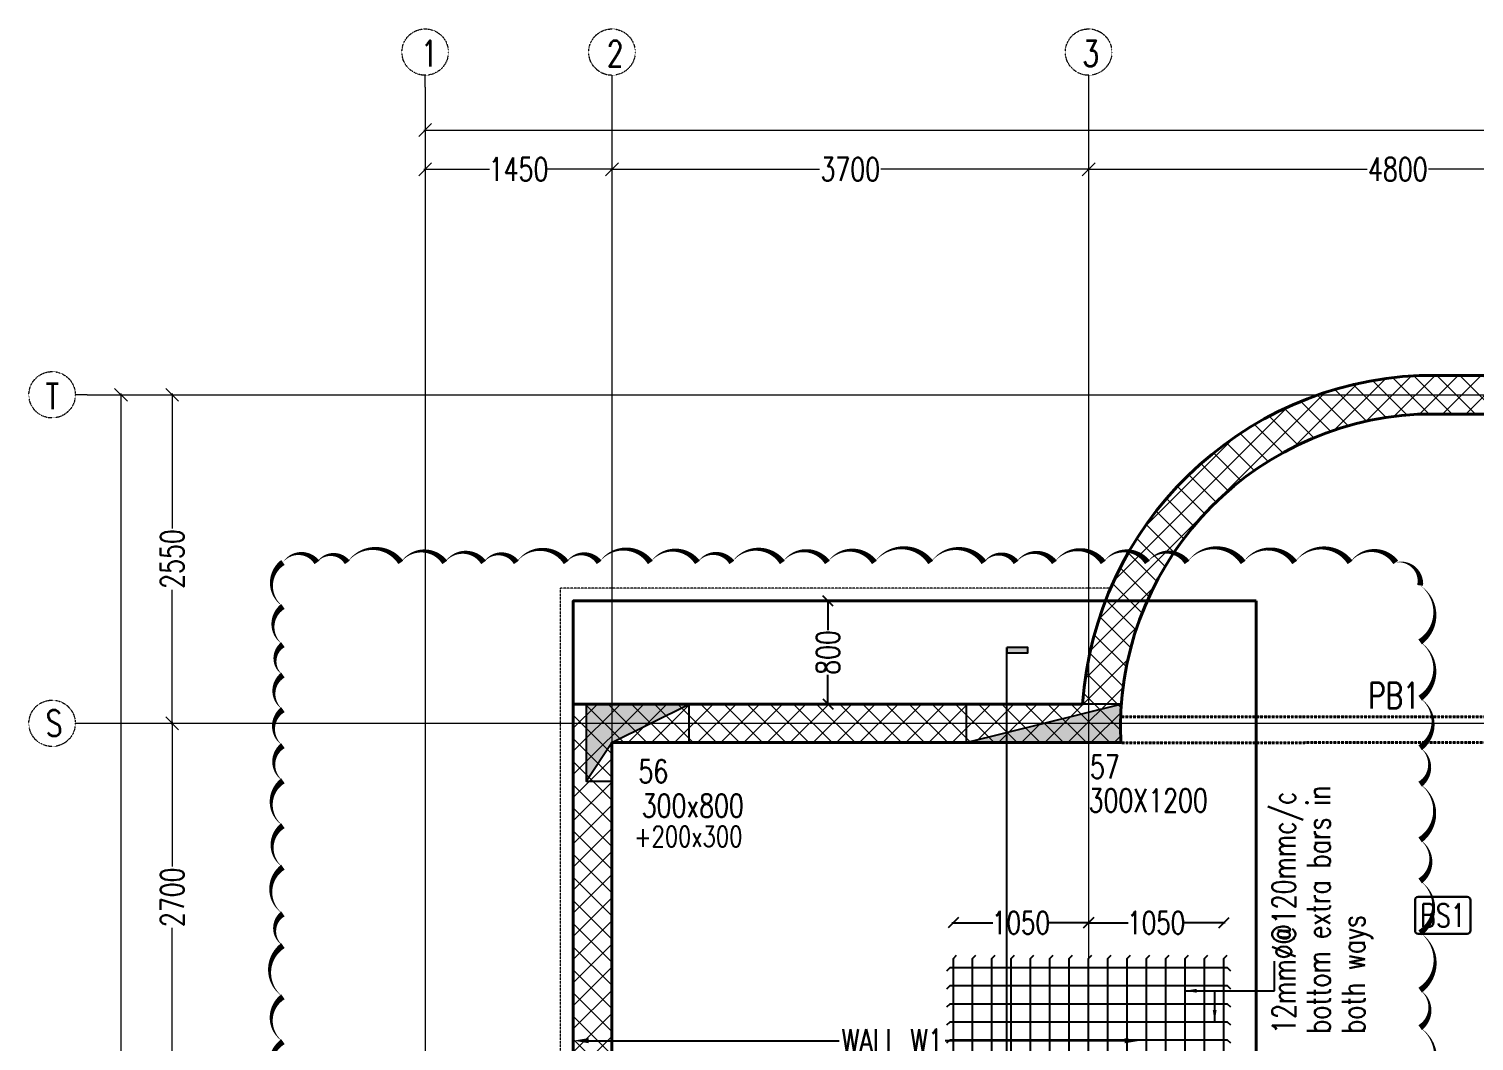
# Model space of a CAD drawing. Header units: millimetres. Extents: x -226110 to 125224, y -84 to 62581.
# Drawn here: x -54835 to -43617, y 54725 to 62581 of the extents above; entities that cross this region are included whole.
import ezdxf
from ezdxf.enums import TextEntityAlignment as Align

# ---------------------------------------------------------------- set-up
doc = ezdxf.new("R2010")
doc.units = ezdxf.units.MM
for name, pattern in [('CENTER', [2, 1.25, -0.25, 0.25, -0.25]), ('CENTER2', [28.574999999999996, 19.05, -3.174999999999999, 3.174999999999999, -3.174999999999999]), ('DASHED2', [9.524999999999999, 6.349999999999999, -3.174999999999999]), ('HIDDEN', [0.375, 0.25, -0.125]), ('HIDDEN2', [4.7624999999999975, 3.174999999999999, -1.587499999999999])]:
    doc.linetypes.add(name, pattern=pattern)
for name, color, linetype, lineweight in [('Geo Col Hatch', 66, 'Continuous', 5), ('Geo Col Size', 36, 'Continuous', 30), ('Geo Column', 10, 'Continuous', 25), ('Geo GF11.12.23$0$Geo Col Hatch', 66, 'Continuous', 5), ('Geo GF11.12.23$0$Geo Col Size', 7, 'Continuous', 13), ('Geo GF11.12.23$0$Geo Column', 10, 'Continuous', 25), ('Geo-Beam 3', 9, 'HIDDEN2', 40), ('Geo-COLUMN-NO', 3, 'Continuous', 30), ('Geo-COLUMNS', 10, 'Continuous', 30), ('Geo-Dim  Sec & Plan', 250, 'Continuous', 25), ('Geo-DIM-GRID', 144, 'CENTER2', 13), ('Geo-Footing', 22, 'Continuous', 40), ('Geo-Footing Pcc L', 251, 'HIDDEN', 13), ('Geo-GRID', 250, 'CENTER2', 13), ('Geo-Grid L', 250, 'CENTER', 13), ('Geo-RCC-PATT-RAMP', 8, 'Continuous', 13), ('Geo-Retaining-W-L', 126, 'Continuous', 40), ('Geo-Sec Sml', 7, 'Continuous', 25), ('Geo-TEXT-SLAB', 232, 'Continuous', 30)]:
    doc.layers.add(name, color=color, linetype=linetype, lineweight=lineweight)
doc.layers.add('Geo-Text 100', color=7, linetype='Continuous')
doc.styles.add('Geo GF11.12.23$0$simplex', font='simplex.shx', dxfattribs={"width": 0.75})
doc.styles.add('Geo T Arial', font='arial.ttf', dxfattribs={"width": 0.75})
doc.styles.add('Geo Txt Narr', font='simplex8.shx')
doc.styles.add('ISCOPEUR', font='isocpeur.ttf')
doc.styles.add('simplex', font='simplex.shx', dxfattribs={"width": 0.75})
doc.dimstyles.new('Geo1-50 Dim 100 GRID', dxfattribs={"dimtxt": 125, "dimasz": 50, "dimexe": 0.11, "dimexo": 0.2, "dimgap": 0.1, "dimtad": 0, "dimdec": 0, "dimdsep": 46, "dimtxsty": 'simplex', "dimblk": 'ARCHTICK', "dimcen": 5, "dimdle": 11, "dimclrd": 8, "dimclre": 251, "dimclrt": 142, "dimadec": 0, "dimazin": 0, "dimtfac": 1, "dimtdec": 0, "dimtmove": 0, "dimatfit": 3, "dimldrblk": 'ARCHTICK', "dimfxl": 1, "dimlwd": 15, "dimlwe": 9, "dimarcsym": 0})
doc.dimstyles.new('Geo1-60 Dim 100', dxfattribs={"dimtxt": 140, "dimasz": 110, "dimexe": 0.11, "dimexo": 0.2, "dimgap": 0.1, "dimtad": 0, "dimdec": 0, "dimdsep": 46, "dimtxsty": 'simplex', "dimblk": 'OBLIQUE', "dimcen": 5, "dimdle": 11, "dimclrd": 252, "dimclre": 252, "dimclrt": 34, "dimadec": 0, "dimazin": 0, "dimtfac": 1, "dimtdec": 0, "dimtmove": 0, "dimatfit": 3, "dimfxl": 1, "dimlwd": -1, "dimlwe": -1, "dimarcsym": 0})
doc.dimstyles.new('Geo1-80 Dim 100', dxfattribs={"dimtxt": 180, "dimasz": 80, "dimexe": 0.11, "dimexo": 0.2, "dimgap": 0.1, "dimtad": 0, "dimdec": 0, "dimdsep": 46, "dimtxsty": 'simplex', "dimblk": 'OBLIQUE', "dimcen": 5, "dimdle": 11, "dimse1": 1, "dimse2": 1, "dimclrd": 226, "dimclre": 252, "dimclrt": 6, "dimadec": 0, "dimazin": 0, "dimtfac": 1, "dimtdec": 0, "dimtmove": 0, "dimatfit": 3, "dimldrblk": 'OBLIQUE', "dimfxl": 1, "dimlwd": -1, "dimlwe": -1, "dimarcsym": 0})

# ---------------------------------------------------------------- blocks, each defined once
blk = doc.blocks.new('_Oblique')
at = {"color": 0, "linetype": 'ByBlock', "lineweight": -2}
blk.add_line((-0.5, -0.5), (0.5, 0.5), dxfattribs=at)
blk = doc.blocks.new('*D444')
at = {"layer": 'Geo-DIM-GRID', "color": 8, "linetype": 'Continuous', "lineweight": 15, "transparency": 16777216}
for p, q in [((-9581.000019037529, 51090.40338699415), (-9070.100009520162, 51090.40338699415)), ((-8109.000000002792, 51090.40338699415), (-8619.90000952016, 51090.40338699415))]:
    blk.add_line(p, q, dxfattribs=at)
at = {"layer": 'Geo-DIM-GRID', "color": 251, "lineweight": 9, "transparency": 16777216}
for p, q in [((-9570.000019037529, 51090.60338699415), (-9570.000019037529, 51090.51338699415)), ((-8120.000000002792, 51090.60338699415), (-8120.000000002792, 51090.51338699415))]:
    blk.add_line(p, q, dxfattribs=at)
at = {"layer": 'Geo-DIM-GRID', "color": 8, "lineweight": 15, "transparency": 16777216, "xscale": 100, "yscale": 100, "zscale": 100, "rotation": 180}
blk.add_blockref('_Oblique', (-9570.000019037529, 51090.40338699415), dxfattribs=at)
at = {"layer": 'Geo-DIM-GRID', "color": 8, "lineweight": 15, "transparency": 16777216, "xscale": 100, "yscale": 100, "zscale": 100}
blk.add_blockref('_Oblique', (-8120.000000002792, 51090.40338699415), dxfattribs=at)
at = {"layer": 'Geo-DIM-GRID', "color": 142, "transparency": 16777216, "insert": (-8845.000009520161, 51090.40338699415), "char_height": 180, "attachment_point": 5, "style": 'simplex'}
blk.add_mtext('1450', dxfattribs=at)
blk = doc.blocks.new('_ArchTick')
at = {"color": 0, "linetype": 'ByBlock', "const_width": 0.15}
blk.add_lwpolyline([(-0.5, -0.5), (0.5, 0.5)], dxfattribs=at)
blk = doc.blocks.new('*D445')
at = {"layer": 'Geo-DIM-GRID', "color": 8, "linetype": 'Continuous', "lineweight": 15, "transparency": 16777216}
for p, q in [((-8131.000000002796, 51090.40338699415), (-6507.957142859937, 51090.40338699415)), ((-4409.000000002794, 51090.40338699415), (-6032.042857145652, 51090.40338699415))]:
    blk.add_line(p, q, dxfattribs=at)
at = {"layer": 'Geo-DIM-GRID', "color": 251, "lineweight": 9, "transparency": 16777216}
for p, q in [((-8120.000000002796, 51090.60338699415), (-8120.000000002796, 51090.51338699415)), ((-4420.000000002794, 51090.60338699415), (-4420.000000002794, 51090.51338699415))]:
    blk.add_line(p, q, dxfattribs=at)
at = {"layer": 'Geo-DIM-GRID', "color": 8, "lineweight": 15, "transparency": 16777216, "xscale": 100, "yscale": 100, "zscale": 100, "rotation": 180}
blk.add_blockref('_Oblique', (-8120.000000002796, 51090.40338699415), dxfattribs=at)
at = {"layer": 'Geo-DIM-GRID', "color": 8, "lineweight": 15, "transparency": 16777216, "xscale": 100, "yscale": 100, "zscale": 100}
blk.add_blockref('_Oblique', (-4420.000000002794, 51090.40338699415), dxfattribs=at)
at = {"layer": 'Geo-DIM-GRID', "color": 142, "transparency": 16777216, "insert": (-6270.000000002795, 51090.40338699415), "char_height": 180, "attachment_point": 5, "style": 'simplex'}
blk.add_mtext('3700', dxfattribs=at)
blk = doc.blocks.new('*D446')
at = {"layer": 'Geo-DIM-GRID', "color": 8, "linetype": 'Continuous', "lineweight": 15, "transparency": 16777216}
for p, q in [((-4431.000000002794, 51090.40338699415), (-2257.957142872939, 51090.40338699415)), ((390.9999999712018, 51090.40338699415), (-1782.042857158653, 51090.40338699415))]:
    blk.add_line(p, q, dxfattribs=at)
at = {"layer": 'Geo-DIM-GRID', "color": 251, "lineweight": 9, "transparency": 16777216}
for p, q in [((-4420.000000002794, 51090.60338699415), (-4420.000000002794, 51090.51338699415)), ((379.9999999712018, 51090.60338699415), (379.9999999712018, 51090.51338699415))]:
    blk.add_line(p, q, dxfattribs=at)
at = {"layer": 'Geo-DIM-GRID', "color": 8, "lineweight": 15, "transparency": 16777216, "xscale": 100, "yscale": 100, "zscale": 100, "rotation": 180}
blk.add_blockref('_Oblique', (-4420.000000002794, 51090.40338699415), dxfattribs=at)
at = {"layer": 'Geo-DIM-GRID', "color": 8, "lineweight": 15, "transparency": 16777216, "xscale": 100, "yscale": 100, "zscale": 100}
blk.add_blockref('_Oblique', (379.9999999712018, 51090.40338699415), dxfattribs=at)
at = {"layer": 'Geo-DIM-GRID', "color": 142, "transparency": 16777216, "insert": (-2020.000000015796, 51090.40338699415), "char_height": 180, "attachment_point": 5, "style": 'simplex'}
blk.add_mtext('4800', dxfattribs=at)
blk = doc.blocks.new('*D451')
at = {"layer": 'Geo-DIM-GRID', "color": 8, "linetype": 'Continuous', "lineweight": 15, "transparency": 16777216}
for p, q in [((-9581.000019037529, 51394.80317341769), (562.7571333379857, 51394.80317341769)), ((11310.99999999921, 51394.80317341769), (1167.2428476237, 51394.80317341769))]:
    blk.add_line(p, q, dxfattribs=at)
at = {"layer": 'Geo-DIM-GRID', "color": 251, "lineweight": 9, "transparency": 16777216}
for p, q in [((-9570.000019037529, 51395.00317341769), (-9570.000019037529, 51394.91317341769)), ((11299.99999999921, 51395.00317341769), (11299.99999999921, 51394.91317341769))]:
    blk.add_line(p, q, dxfattribs=at)
at = {"layer": 'Geo-DIM-GRID', "color": 8, "lineweight": 15, "transparency": 16777216, "xscale": 100, "yscale": 100, "zscale": 100, "rotation": 180}
blk.add_blockref('_Oblique', (-9570.000019037529, 51394.80317341769), dxfattribs=at)
at = {"layer": 'Geo-DIM-GRID', "color": 8, "lineweight": 15, "transparency": 16777216, "xscale": 100, "yscale": 100, "zscale": 100}
blk.add_blockref('_Oblique', (11299.99999999921, 51394.80317341769), dxfattribs=at)
at = {"layer": 'Geo-DIM-GRID', "color": 142, "transparency": 16777216, "insert": (864.9999904808428, 51394.80317341769), "char_height": 180, "attachment_point": 5, "style": 'simplex'}
blk.add_mtext('20870', dxfattribs=at)
blk = doc.blocks.new('*D452')
at = {"layer": 'Geo-DIM-GRID', "color": 8, "linetype": 'Continuous', "lineweight": 15, "transparency": 16777216}
for p, q in [((-11533.4807186948, 49350.83150728747), (-11533.4807186948, 48302.87289650198)), ((-11533.4807186948, 46779.00000000222), (-11533.4807186948, 47826.9586107877))]:
    blk.add_line(p, q, dxfattribs=at)
at = {"layer": 'Geo-DIM-GRID', "color": 251, "lineweight": 9, "transparency": 16777216}
for p, q in [((-11533.28071869481, 49339.83150728747), (-11533.3707186948, 49339.83150728747)), ((-11533.28071869481, 46790.00000000222), (-11533.3707186948, 46790.00000000222))]:
    blk.add_line(p, q, dxfattribs=at)
at = {"layer": 'Geo-DIM-GRID', "color": 8, "lineweight": 15, "transparency": 16777216, "xscale": 100, "yscale": 100, "zscale": 100}
for p, rotation in [((-11533.4807186948, 49339.83150728747), 90), ((-11533.4807186948, 46790.00000000222), 270)]:
    blk.add_blockref('_Oblique', p, dxfattribs=dict(at, rotation=rotation))
at = {"layer": 'Geo-DIM-GRID', "color": 142, "transparency": 16777216, "insert": (-11533.48071869478, 48064.91575364483), "char_height": 180, "attachment_point": 5, "rotation": 90, "style": 'simplex'}
blk.add_mtext('2550', dxfattribs=at)
blk = doc.blocks.new('*D453')
at = {"layer": 'Geo-DIM-GRID', "color": 8, "linetype": 'Continuous', "lineweight": 15, "transparency": 16777216}
for p, q in [((-11533.48071869479, 46801.00000000223), (-11533.48071869479, 45677.95714287744)), ((-11533.48071869479, 44079.00000003836), (-11533.48071869479, 45202.04285716315))]:
    blk.add_line(p, q, dxfattribs=at)
at = {"layer": 'Geo-DIM-GRID', "color": 251, "lineweight": 9, "transparency": 16777216}
for p, q in [((-11533.28071869481, 46790.00000000223), (-11533.37071869479, 46790.00000000223)), ((-11533.28071869481, 44090.00000003836), (-11533.37071869479, 44090.00000003836))]:
    blk.add_line(p, q, dxfattribs=at)
at = {"layer": 'Geo-DIM-GRID', "color": 8, "lineweight": 15, "transparency": 16777216, "xscale": 100, "yscale": 100, "zscale": 100}
for p, rotation in [((-11533.48071869479, 46790.00000000223), 90), ((-11533.48071869479, 44090.00000003836), 270)]:
    blk.add_blockref('_Oblique', p, dxfattribs=dict(at, rotation=rotation))
at = {"layer": 'Geo-DIM-GRID', "color": 142, "transparency": 16777216, "insert": (-11533.48071869478, 45440.00000002029), "char_height": 180, "attachment_point": 5, "rotation": 90, "style": 'simplex'}
blk.add_mtext('2700', dxfattribs=at)
blk = doc.blocks.new('*D472')
at = {"layer": 'Geo-DIM-GRID', "color": 251, "lineweight": 9, "transparency": 16777216}
for p, q in [((-11931.32506866497, 49339.83150728747), (-11931.23506866497, 49339.83150728747)), ((-11930.92506866497, -5650.000000020593), (-11931.01506866496, -5650.000000020593))]:
    blk.add_line(p, q, dxfattribs=at)
at = {"layer": 'Geo-DIM-GRID', "color": 8, "linetype": 'Continuous', "lineweight": 15, "transparency": 16777216}
for p, q in [((-11931.12506866497, 49350.83150728747), (-11931.12506866496, 23616.95277005947)), ((-11931.12506866496, -5661.000000020593), (-11931.12506866496, 23012.46705577376))]:
    blk.add_line(p, q, dxfattribs=at)
at = {"layer": 'Geo-DIM-GRID', "color": 8, "lineweight": 15, "transparency": 16777216, "xscale": 100, "yscale": 100, "zscale": 100}
for p, rotation in [((-11931.12506866497, 49339.83150728747), 90), ((-11931.12506866496, -5650.000000020593), 270)]:
    blk.add_blockref('_Oblique', p, dxfattribs=dict(at, rotation=rotation))
at = {"layer": 'Geo-DIM-GRID', "color": 142, "transparency": 16777216, "insert": (-11931.12506866495, 23314.70991291662), "char_height": 180, "attachment_point": 5, "rotation": 90, "style": 'simplex'}
blk.add_mtext('54990', dxfattribs=at)
blk = doc.blocks.new('A$C20a6246b1')
at = {"layer": 'Geo-RCC-PATT-RAMP'}
h = blk.add_hatch(dxfattribs=at)
h.set_pattern_fill('ANSI37', color=256, scale=40)
h.set_pattern_definition([(45, (0, 0), (-89.80256121069154, 89.80256121069154), []), (135, (0, 0), (-89.80256121069154, -89.80256121069152), [])])
edge = h.paths.add_edge_path()
edge.add_line((10909.55406420746, 11849.52876015719), (10909.55406420928, 8599.528760173125))
edge.add_line((10909.55406420928, 8599.528760173125), (11109.52398338038, 8599.528760173125))
edge.add_line((11109.52398338038, 8599.528760173125), (11109.52398331714, 1999.528760180896))
edge.add_line((11109.52398331714, 1999.528760180896), (12009.52398331866, 1999.528760180925))
edge.add_line((12009.52398331866, 1999.528760180925), (12009.52398338199, -800.4712398432457))
edge.add_line((12009.52398338199, -800.4712398432457), (-2810.476016621295, -800.4712398432312))
edge.add_line((-2810.476016621295, -800.4712398432312), (-2810.476016618079, 45749.52876015737))
edge.add_line((-2810.476016618079, 45749.52876015737), (-1510.476016621411, 45749.52876016115))
edge.add_line((-1510.476016621411, 45749.52876016115), (-1510.476016619548, 51339.52876020498))
edge.add_line((-1510.476016619548, 51339.52876020498), (2439.524002396254, 51339.52876015611))
edge.add_arc((4876.788192357744, 51453.33413068995), 2439.919751555567, 93.09999035695222, 182.6734215597236, ccw=False)
edge.add_line((4744.840638460257, 53889.6834974786), (12205.3686674442, 53889.52876015361))
edge.add_arc((11922.19811962975, 48006.57275727384), 5889.767133849069, 54.59966366023701, 87.24424854489098, ccw=False)
edge.add_line((15334.05751218548, 52807.46563010468), (15912.17366679283, 52338.79308500674))
edge.add_arc((11852.00624139107, 47931.87687282023), 5992.150701002595, 10.07152889439061, 47.34509868016693, ccw=False)
edge.add_arc((17259.5240023503, 48892.33040497769), 499.9999999999999, 8.077449820120819e-11, 10.0715288943843, ccw=False)
edge.add_line((17759.5240023503, 48892.33040497839), (17759.5240024114, -1000.639732553987))
edge.add_line((17759.5240024114, -1000.639732553987), (18059.5240024114, -1000.639732553987))
edge.add_line((18059.5240024114, -1000.639732553987), (18059.52400240655, 48874.54214227387))
edge.add_arc((17059.52400240651, 48874.54214227378), 1000.00000000004, 5.419461621714002e-12, 10.26057555366179)
edge.add_arc((11852.00624132228, 47931.87687288358), 6292.150701002634, 10.26057555366198, 47.43256536187388)
edge.add_line((16108.3786660519, 52565.93063024648), (15515.68618670063, 53046.42004495006))
edge.add_arc((11922.19811962976, 48006.57275727385), 6189.767133849068, 54.51055074235469, 87.31184296227046)
edge.add_line((12212.49807739165, 54189.52861234847), (4756.434714069565, 54189.68139415846))
edge.add_arc((4875.159913069623, 51453.9570026829), 2738.299402730075, 92.48496782037476, 176.1141451989611)
edge.add_line((2143.155750953432, 51639.52876015611), (-1810.476016619446, 51639.52876020499))
edge.add_line((-1810.476016619446, 51639.52876020499), (-1810.476016621309, 46049.52876016033))
edge.add_line((-1810.476016621309, 46049.52876016033), (-3110.476016618064, 46049.52876015654))
edge.add_line((-3110.476016618064, 46049.52876015654), (-3110.476016621309, -1100.471239843231))
edge.add_line((-3110.476016621309, -1100.471239843231), (12309.52398338201, -1100.471239843231))
edge.add_line((12309.52398338201, -1100.471239843231), (12309.52398331866, 2299.52876018094))
edge.add_line((12309.52398331866, 2299.52876018094), (11409.52398344211, 2299.52876018091))
edge.add_line((11409.52398344211, 2299.52876018091), (11409.52398350535, 8899.528760173358))
edge.add_line((11409.52398350535, 8899.528760173358), (11209.55406433417, 8899.528760173358))
edge.add_line((11209.55406433417, 8899.528760173358), (11209.55406433255, 11549.52876015618))
edge.add_line((11209.55406433255, 11549.52876015618), (12309.5239833816, 11549.52876015618))
edge.add_line((12309.5239833816, 11549.52876015618), (12309.52398338055, 49039.52876015808))
edge.add_line((12309.52398338055, 49039.52876015808), (7389.523980737387, 49039.52876009993))
edge.add_line((7389.523980737387, 49039.52876009993), (7389.523980737387, 48739.52876009993))
edge.add_line((7389.523980737387, 48739.52876009993), (12009.52398338056, 48739.52876010704))
edge.add_line((12009.52398338056, 48739.52876010704), (12009.52398338159, 11849.52876015719))
edge.add_line((12009.52398338159, 11849.52876015719), (10909.55406420746, 11849.52876015719))
blk.add_lwpolyline([(2051.010372388817, 51339.52876020499), (2112.330096093647, 51339.52876020499)])
at = {"layer": 'Geo-Retaining-W-L'}
for points in [[(-2810.476016621295, -800.4712398432312), (-2810.476016618079, 45749.52876015737), (-1510.476016621411, 45749.52876016115), (-1510.476016619548, 51339.52876020498), (2439.524002396254, 51339.52876015611, -0.4120346409138594), (4744.840638460257, 53889.6834974786), (12205.3686674442, 53889.52876015361, -0.143410060904251), (15334.05751218548, 52807.46563010468), (15912.17366679283, 52338.79308500674, -0.1640859143851089), (17751.81910269889, 48979.7691502384, -0.04397364581511996), (17759.5240023503, 48892.33040497839), (17759.5240024114, -1000.639732553987)], [(18059.5240024114, -1000.639732553987), (18059.52400240655, 48874.54214227387, 0.04480014268226986), (18043.53183878538, 49052.66731720722, 0.1636307876827476), (16108.3786660519, 52565.93063024648), (15515.68618670063, 53046.42004495006, 0.1441079567987133), (12212.49807739165, 54189.52861234847), (4756.434714069565, 54189.68139415846, 0.382008749139319), (2143.155750953432, 51639.52876015611), (-1810.476016619446, 51639.52876020499), (-1810.476016621309, 46049.52876016033), (-3110.476016618064, 46049.52876015654), (-3110.476016621309, -1100.471239843231)]]:
    blk.add_lwpolyline(points, format="xyb", dxfattribs=at)
blk = doc.blocks.new('*U321')
at = {"layer": 'Geo GF11.12.23$0$Geo Col Hatch'}
h = blk.add_hatch(color=256, dxfattribs=at)
h.dxf.hatch_style = 1
h.paths.add_polyline_path([(-199.9999999999999, -149.9999999999999), (400, 150), (-400, 150), (-400.0000000000001, -450)])
at = {"layer": 'Geo GF11.12.23$0$Geo Column'}
blk.add_lwpolyline([(-200, -450), (-200, -150), (400, -150), (400, 150), (-400, 150), (-400.0000000000001, -450)], close=True, dxfattribs=at)
blk.add_lwpolyline([(-400.0000000000001, -450), (-199.9999999999999, -149.9999999999999), (400, 150)], dxfattribs=at)
at = {"layer": 'Geo GF11.12.23$0$Geo Col Size', "color": 7, "style": 'Geo GF11.12.23$0$simplex', "width": 0.75}
blk.add_attdef('300X600+200X300', (154.931350806005, -586.8663068707591), '', height=250, dxfattribs=at)
blk = doc.blocks.new('Geo C30x120')
at = {"layer": 'Geo Col Hatch'}
h = blk.add_hatch(color=256, dxfattribs=at)
h.dxf.hatch_style = 1
h.paths.add_polyline_path([(-599.9999999999999, -150), (600, -150), (600, 150)])
at = {"layer": 'Geo Column'}
blk.add_line((-600, -150), (600, 150), dxfattribs=at)
blk.add_lwpolyline([(-600, -150), (600, -150), (600, 150), (-600, 150)], close=True, dxfattribs=at)
at = {"layer": 'Geo Col Size', "color": 7, "style": 'Geo T Arial'}
blk.add_attdef('(300X1200)', (278.4044654563595, -468.591371669816), '', height=250, dxfattribs=at)
blk = doc.blocks.new('Geo GF11.12.23')
ref = blk.add_blockref('*U321', (46632.95829585288, 54732.9672756425))
ref.add_attrib('300X600+200X300', '300x800', dxfattribs={"layer": 'Geo Col Size', "height": 180, "style": 'simplex', "width": 0.75}).set_placement((46664.28150699572, 54183.4953492005), align=Align.TOP_LEFT)
ref = blk.add_blockref('Geo C30x120', (49782.95829585805, 54732.9672755975))
ref.add_attrib('300X1200', '300X1200', (50132.95829585195, 54044.50845686562), dxfattribs={"layer": 'Geo Col Size', "height": 180, "style": 'simplex', "width": 0.75})
at = {"layer": 'Geo Col Size', "style": 'simplex', "width": 0.75}
blk.add_text('+200x300 ', height=160, dxfattribs=at).set_placement((46606.73771375327, 53773.83578811289))
at = {"layer": 'Geo-COLUMN-NO', "style": 'simplex', "width": 0.75}
for s, p in [('56', (46638.5597921372, 54270.11571467018)), ('57', (50143.85992016181, 54305.49629447037))]:
    blk.add_text(s, height=180, dxfattribs=at).set_placement(p)
blk = doc.blocks.new('*D1291')
at = {"layer": 'Geo-Dim  Sec & Plan', "color": 226, "linetype": 'Continuous', "transparency": 16777216}
for p, q in [((-50488.81453764826, 54728.71848801692), (-48544.03238975402, 54728.71848801692)), ((-46328.81453768279, 54728.71848801692), (-47720.97524689688, 54728.71848801692))]:
    blk.add_line(p, q, dxfattribs=at)
at = {"layer": 'Geo-Dim  Sec & Plan', "color": 226, "transparency": 16777216}
for points in [[(-50488.81453764826, 54748.71848801692), (-50488.81453764826, 54708.71848801692), (-50608.81453764826, 54728.71848801692)], [(-46328.81453768279, 54748.71848801692), (-46328.81453768279, 54708.71848801692), (-46208.81453768279, 54728.71848801692)]]:
    blk.add_solid(points, dxfattribs=at)
at = {"layer": 'Geo-Dim  Sec & Plan', "color": 4, "transparency": 16777216, "insert": (-48132.50381832545, 54728.71848801692), "char_height": 180, "attachment_point": 5, "style": 'simplex'}
blk.add_mtext('WALL W1', dxfattribs=at)
blk = doc.blocks.new('*U746')
at = {"layer": 'Geo-Sec Sml', "ltscale": 0.1}
for points in [[(15.166666666675, 142.0284238100028), (15.16666666667495, 140.8617571433312), (10.50000000000708, 140.8617571433315), (10.50000000000713, 142.028423810003)], [(17.49999999999999, -3.659295089164548e-13, 0.4142135623730951), (10.50000000000035, 6.999999999999986), (10.50000000000052, 10.49999999999999), (20.99999999999999, -5.461187058131175e-13), (10.49999999999946, -10.50000000000001), (10.49999999999964, -7.000000000000012, 0.4142135623730951)]]:
    blk.add_hatch(color=162, dxfattribs=at).paths.add_polyline_path(points)
at = {"color": 8}
blk.add_line((10.50000000000035, 6.999999999999986), (10.50000000000713, 142.028423810003), dxfattribs=at)
blk.add_lwpolyline([(17.5, 0), (3.5, 0)], dxfattribs=at)
blk.add_circle((10.5, -1.332267629550491e-14), 6.999999999999995, dxfattribs=at)
at = {"layer": 'Geo-Sec Sml'}
blk.add_lwpolyline([(10.50000000000713, 142.028423810003), (10.50000000000708, 140.8617571433315), (15.16666666667495, 140.8617571433312), (15.166666666675, 142.0284238100028)], close=True, dxfattribs=at)
blk.add_lwpolyline([(10.50000000000035, 6.999999999999986), (10.50000000000052, 10.49999999999999), (20.99999999999999, -5.461187058131175e-13), (10.49999999999946, -10.50000000000001), (10.49999999999964, -7.000000000000012)], dxfattribs=at)
at = {"layer": 'Geo-Sec Sml', "lineweight": 18, "ltscale": 0.1, "style": 'ISCOPEUR'}
blk.add_attdef('00', text='', height=3, dxfattribs=at).set_placement((10.5, 3.5), align=Align.MIDDLE)
at = {"layer": 'Geo-Sec Sml', "color": 1, "style": 'Geo Txt Narr'}
blk.add_attdef('00', text='', height=2.5, dxfattribs=at).set_placement((10.5, -2.333333333332121), align=Align.MIDDLE)
blk = doc.blocks.new('*D1353')
at = {"layer": 'Geo-Dim  Sec & Plan', "color": 226, "linetype": 'Continuous', "transparency": 16777216}
for p, q in [((-48631.99865386094, 58152.6801574089), (-48631.99865386094, 57915.35158598448)), ((-48631.99865386094, 57330.68015741723), (-48631.99865386094, 57568.00872884163))]:
    blk.add_line(p, q, dxfattribs=at)
at = {"layer": 'Geo-Dim  Sec & Plan', "color": 226, "transparency": 16777216, "xscale": 80, "yscale": 80, "zscale": 80}
for p, rotation in [((-48631.99865386094, 58141.6801574089), 90), ((-48631.99865386094, 57341.68015741723), 270)]:
    blk.add_blockref('_Oblique', p, dxfattribs=dict(at, rotation=rotation))
at = {"layer": 'Geo-Dim  Sec & Plan', "color": 6, "transparency": 16777216, "insert": (-48631.99865386092, 57741.68015741305), "char_height": 180, "attachment_point": 5, "rotation": 90, "style": 'simplex'}
blk.add_mtext('800', dxfattribs=at)
blk = doc.blocks.new('A$C3772ab7d')
at = {"color": 6}
for points in [[(-1100, 879.5233986411404), (-1074.818679036514, 904.2230805182407), (1075, 904.2230805182407), (1100.1813209635, 879.5233986411404)], [(-1025.3003181229, -1000), (-1050, -974.8186790365071), (-1050, 974.8186790365071), (-1025.3003181229, 1000)], [(-875.3003181228996, -1000), (-900, -974.8186790365071), (-900, 974.8186790365071), (-875.3003181228996, 1000)], [(-725.3003181228996, -1000), (-750, -974.8186790365071), (-750, 974.8186790365071), (-725.3003181228996, 1000)], [(-575.3003181228996, -1000), (-600, -974.8186790365071), (-600, 974.8186790365071), (-575.3003181228996, 1000)], [(-425.3003181228996, -1000), (-450, -974.8186790365071), (-450, 974.8186790365071), (-425.3003181228996, 1000)], [(-275.3003181228996, -1000), (-300, -974.8186790365071), (-300, 974.8186790365071), (-275.3003181228996, 1000)], [(-125.3003181228996, -1000), (-150, -974.8186790365071), (-150, 974.8186790365071), (-125.3003181228996, 1000)], [(24.69968187710037, -1000), (0, -974.8186790365071), (0, 974.8186790365071), (24.69968187710037, 1000)], [(174.6996818771004, -1000), (150, -974.8186790365071), (150, 974.8186790365071), (174.6996818771004, 1000)], [(324.6996818771004, -1000), (300, -974.8186790365071), (300, 974.8186790365071), (324.6996818771004, 1000)], [(474.6996818771004, -1000), (450, -974.8186790365071), (450, 974.8186790365071), (474.6996818771004, 1000)], [(624.6996818771004, -1000), (600, -974.8186790365071), (600, 974.8186790365071), (624.6996818771004, 1000)], [(774.6996818771004, -1000), (750, -974.8186790365071), (750, 974.8186790365071), (774.6996818771004, 1000)], [(924.6996818771004, -1000), (900, -974.8186790365071), (900, 974.8186790365071), (924.6996818771004, 1000)], [(1074.6996818771, -1000), (1050, -974.8186790365071), (1050, 974.8186790365071), (1074.6996818771, 1000)], [(-1100, 739.5233986411404), (-1074.818679036514, 764.2230805182407), (1075, 764.2230805182407), (1100.1813209635, 739.5233986411404)], [(-1100, 599.5233986411404), (-1074.818679036514, 624.2230805182407), (1075, 624.2230805182407), (1100.1813209635, 599.5233986411404)], [(-1100, 459.5233986411404), (-1074.818679036514, 484.2230805182407), (1075, 484.2230805182407), (1100.1813209635, 459.5233986411404)], [(-1100, 319.5233986411404), (-1074.818679036514, 344.2230805182407), (1075, 344.2230805182407), (1100.1813209635, 319.5233986411404)], [(-1100, 179.5233986411404), (-1074.818679036514, 204.2230805182407), (1075, 204.2230805182407), (1100.1813209635, 179.5233986411404)], [(-1100, 39.52339864114037), (-1074.818679036514, 64.22308051824075), (1075, 64.22308051824075), (1100.1813209635, 39.52339864114037)], [(-1100, -100.4766013588596), (-1074.818679036514, -75.77691948175925), (1075, -75.77691948175925), (1100.1813209635, -100.4766013588596)], [(-1100, -240.4766013588596), (-1074.818679036514, -215.7769194817593), (1075, -215.7769194817593), (1100.1813209635, -240.4766013588596)], [(-1100, -380.4766013588596), (-1074.818679036514, -355.7769194817593), (1075, -355.7769194817593), (1100.1813209635, -380.4766013588596)], [(-1100, -520.4766013588596), (-1074.818679036514, -495.7769194817593), (1075, -495.7769194817593), (1100.1813209635, -520.4766013588596)], [(-1100, -660.4766013588596), (-1074.818679036514, -635.7769194817593), (1075, -635.7769194817593), (1100.1813209635, -660.4766013588596)], [(-1100, -800.4766013588596), (-1074.818679036514, -775.7769194817593), (1075, -775.7769194817593), (1100.1813209635, -800.4766013588596)]]:
    blk.add_lwpolyline(points, dxfattribs=at)
blk = doc.blocks.new('*D1277')
at = {"layer": 'Geo-Dim  Sec & Plan', "color": 226, "linetype": 'Continuous', "transparency": 16777216}
for p, q in [((-47669.81453764838, 55643.77393892803), (-47352.66453763646, 55643.77393892803)), ((-46597.81453762454, 55643.77393892803), (-46914.96453763646, 55643.77393892803))]:
    blk.add_line(p, q, dxfattribs=at)
at = {"layer": 'Geo-Dim  Sec & Plan', "color": 226, "transparency": 16777216, "xscale": 80, "yscale": 80, "zscale": 80, "rotation": 180}
blk.add_blockref('_Oblique', (-47658.81453764838, 55643.77393892803), dxfattribs=at)
at = {"layer": 'Geo-Dim  Sec & Plan', "color": 226, "transparency": 16777216, "xscale": 80, "yscale": 80, "zscale": 80}
blk.add_blockref('_Oblique', (-46608.81453762454, 55643.77393892803), dxfattribs=at)
at = {"layer": 'Geo-Dim  Sec & Plan', "color": 6, "transparency": 16777216, "insert": (-47133.81453763646, 55643.77393892803), "char_height": 175, "attachment_point": 5, "style": 'simplex'}
blk.add_mtext('1050', dxfattribs=at)
blk = doc.blocks.new('*D1278')
at = {"layer": 'Geo-Dim  Sec & Plan', "color": 226, "linetype": 'Continuous', "transparency": 16777216}
for p, q in [((-46619.81453762454, 55643.77393892803), (-46302.66453763646, 55643.77393892803)), ((-45547.81453764838, 55643.77393892803), (-45864.96453763646, 55643.77393892803))]:
    blk.add_line(p, q, dxfattribs=at)
at = {"layer": 'Geo-Dim  Sec & Plan', "color": 226, "transparency": 16777216, "xscale": 80, "yscale": 80, "zscale": 80, "rotation": 180}
blk.add_blockref('_Oblique', (-46608.81453762454, 55643.77393892803), dxfattribs=at)
at = {"layer": 'Geo-Dim  Sec & Plan', "color": 226, "transparency": 16777216, "xscale": 80, "yscale": 80, "zscale": 80}
blk.add_blockref('_Oblique', (-45558.81453764838, 55643.77393892803), dxfattribs=at)
at = {"layer": 'Geo-Dim  Sec & Plan', "color": 6, "transparency": 16777216, "insert": (-46083.81453763646, 55643.77393892803), "char_height": 175, "attachment_point": 5, "style": 'simplex'}
blk.add_mtext('1050', dxfattribs=at)
blk = doc.blocks.new('GRID')
at = {"layer": 'Geo-Grid L', "ltscale": 3}
for p, q in [((-9570.000019037529, 51726.58615176614), (-9570.000019037529, -6705.086515827279)), ((-8120.000000002794, 51726.58615176613), (-8120.000000002794, -6705.086515827279)), ((-4420.000000002794, 51726.58615176613), (-4420.000000002794, -6705.086515827279)), ((-12192.78498067733, 49339.83150728744), (13410.75516775535, 49339.83150728744)), ((-12192.78498067733, 46790.00000000221), (13410.75516775535, 46790.00000000221))]:
    blk.add_line(p, q, dxfattribs=at)
at = {"layer": 'Geo-Grid L', "color": 1, "const_width": 10}
for points in [[(-9570.00001312272, 51819.49648095493), (-9570.000019037536, 51726.58615176613)], [(-8119.999994087986, 51819.49648095493), (-8120.000000002801, 51726.58615176613)], [(-4419.999994087986, 51819.49648095493), (-4420.000000002801, 51726.58615176613)], [(-12285.69530524669, 49339.83151320225), (-12192.78497605789, 49339.83150728744)], [(-12285.69530524669, 46790.00000591703), (-12192.78497605789, 46790.00000000221)]]:
    blk.add_lwpolyline(points, dxfattribs=at)
at = {"layer": 'Geo-Grid L', "color": 2}
for centre in [(-9570.00001312272, 51999.49648095493), (-8119.999994087986, 51999.49648095493), (-4419.999994087986, 51999.49648095493), (-12465.69530524669, 49339.83151320225), (-12465.69530524669, 46790.00000591703)]:
    blk.add_circle(centre, 180, dxfattribs=at).dxf.unprotected_set("ltscale", 0)
at = {"layer": 'Geo-Grid L', "color": 7, "style": 'simplex', "width": 0.75}
for s, p in [('1', (-9602.843328689174, 51888.95224064744)), ('2', (-8159.211329466249, 51888.95224064744)), ('3', (-4467.356214426974, 51888.95224064744)), ('T', (-12514.74638711132, 49227.04288319089)), ('S', (-12514.34528839245, 46691.33355325664))]:
    blk.add_text(s, height=200, dxfattribs=at).set_placement(p)
at = {"layer": 'Geo-DIM-GRID'}
for base, p1, p2, picture, middle in [((-9570.000019037529, 51394.80317341769), (11299.99999999921, 51394.80317341769), (-9570.000019037529, 51394.80317341769), '*D451', (864.9999904808428, 51394.80317341769)), ((-8120.000000002792, 51090.40338699415), (-9570.000019037529, 51090.40338699415), (-8120.000000002792, 51090.40338699415), '*D444', (-8845.000009520161, 51090.40338699415)), ((379.9999999712018, 51090.40338699415), (-4420.000000002794, 51090.40338699415), (379.9999999712018, 51090.40338699415), '*D446', (-2020.000000015796, 51090.40338699415))]:
    dim = blk.add_linear_dim(base=base, p1=p1, p2=p2, dimstyle='Geo1-50 Dim 100 GRID', override={"dimtxt": 180, "dimasz": 100, "dimblk1": 'Oblique', "dimblk2": 'Oblique', "dimsah": 1}, dxfattribs=at)
    dim.commit()
    dim.dimension.update_dxf_attribs({"geometry": picture, "text_midpoint": middle})
for base, p1, p2, angle, picture, middle in [((-8120.000000002796, 51090.40338699415), (-4420.000000002794, 51090.40338699415), (-8120.000000002796, 51090.40338699415), 180, '*D445', (-6270.000000002795, 51090.40338699415)), ((-11533.4807186948, 46790.00000000222), (-11533.48071869481, 49339.83150728744), (-11533.48071869481, 46790.0000000022), 90, '*D452', (-11533.48071869478, 48064.91575364483)), ((-11533.48071869479, 44090.00000003836), (-11533.48071869481, 46790.00000000221), (-11533.48071869481, 44090.00000003834), 90, '*D453', (-11533.48071869478, 45440.00000002029))]:
    dim = blk.add_linear_dim(base=base, p1=p1, p2=p2, angle=angle, dimstyle='Geo1-50 Dim 100 GRID', override={"dimtxt": 180, "dimasz": 100, "dimblk1": 'Oblique', "dimblk2": 'Oblique', "dimsah": 1}, dxfattribs=at)
    dim.commit()
    dim.dimension.update_dxf_attribs({"geometry": picture, "text_midpoint": middle})
dim = blk.add_linear_dim(base=(-11931.12506866496, -5650.000000020593), p1=(-11931.12506866497, 49339.83150728744), p2=(-11931.12506866497, -5650.000000020591), angle=90, dimstyle='Geo1-50 Dim 100 GRID', override={"dimtxt": 180, "dimasz": 100, "dimblk1": 'Oblique', "dimblk2": 'Oblique', "dimsah": 1}, dxfattribs=at)
dim.commit()
dim.dimension.update_dxf_attribs({"geometry": '*D472', "text_midpoint": (-11931.12506866495, 23314.70991291662), "dimtype": 128})

msp = doc.modelspace()

# ---------------------------------------------------------------- linework, layer by layer
at = {"layer": 'Geo-Footing Pcc L', "linetype": 'DASHED2', "lineweight": 20, "ltscale": 0.3}
msp.add_lwpolyline([(-46437.10334397039, 58241.68015740886), (-50708.814537648, 58241.68015740886)], dxfattribs=at)

# ---------------------------------------------------------------- block references
at = {"layer": 'Geo-GRID'}
msp.add_blockref('GRID', (-42188.81453764559, 10401.68015740666), dxfattribs=at)
at = {"layer": 'Geo-Retaining-W-L'}
msp.add_blockref('A$C20a6246b1', (-48798.33852102792, 5702.151397236645), dxfattribs=at)

# ---------------------------------------------------------------- next in the draw order: block references
at = {"layer": 'Geo-COLUMNS'}
msp.add_blockref('Geo GF11.12.23', (-96741.77283350032, 2458.712881811371), dxfattribs=at)

# ---------------------------------------------------------------- next in the draw order: linework, layer by layer
at = {"color": 2}
msp.add_lwpolyline([(-52862.65984791597, 54331.20769591549, 0, 46.66666666666666, -0.52056705), (-52862.65984791597, 54721.32376797986, 0, 46.66666666666666, -0.52056705), (-52862.65984791597, 55069.39042040457, 0, 46.66666666666666, -0.52056705), (-52862.65984791597, 55466.77701870977, 0, 46.66666666666666, -0.52056705), (-52862.65984791597, 55712.7643433555, 0, 46.66666666666666, -0.52056705), (-52862.65984791597, 56074.994636028, 0, 46.66666666666666, -0.52056705), (-52862.65984791597, 56397.19786895544, 0, 46.66666666666666, -0.52056705), (-52862.65984791597, 56745.44966700429, 0, 46.66666666666666, -0.52056705), (-52862.65984791597, 57018.17629236924, 0, 46.66666666666666, -0.52056705), (-52862.65984791597, 57298.00254032196, 0, 46.66666666666666, -0.52056705), (-52862.65984791597, 57566.36400154819, 0, 46.66666666666666, -0.52056705), (-52862.65984791597, 57802.13983292325, 0, 46.66666666666666, -0.52056705), (-52862.65984791597, 58099.03508322589, 0, 46.66666666666666, -0.52056705), (-52862.65984791597, 58440.52837242588, 0, 46.66666666666666, -0.52056705), (-52598.53537308866, 58440.52837242588, 0, 46.66666666666666, -0.52056705), (-52363.15119591854, 58440.52837242588, 0, 46.66666666666666, -0.52056705), (-51947.37109195215, 58440.52837242588, 0, 46.66666666666666, -0.52056705), (-51606.18331156334, 58440.52837242588, 0, 46.66666666666666, -0.52056705), (-51304.9086551509, 58440.52837242588, 0, 46.66666666666666, -0.52056705), (-51050.91022176771, 58440.52837242588, 0, 46.66666666666666, -0.52056705), (-50663.23664774507, 58440.52837242588, 0, 46.66666666666666, -0.52056705), (-50408.00628386271, 58440.52837242588, 0, 46.66666666666666, -0.52056705), (-50010.32060416463, 58440.52837242588, 0, 46.66666666666666, -0.52056705), (-49644.60814956093, 58440.52837242588, 0, 46.66666666666666, -0.52056705), (-49378.0126927497, 58440.52837242588, 0, 46.66666666666666, -0.52056705), (-48985.61790531112, 58440.52837242588, 0, 46.66666666666666, -0.52056705), (-48636.10569282091, 58440.52837242588, 0, 46.66666666666666, -0.52056705), (-48271.06973184391, 58440.52837242588, 0, 46.66666666666666, -0.52056705), (-47834.37529333362, 58440.52837242588, 0, 46.66666666666666, -0.52056705), (-47420.56058137749, 58440.52837242588, 0, 46.66666666666666, -0.52056705), (-47171.36169225123, 58440.52837242588, 0, 46.66666666666666, -0.52056705), (-46874.40947406423, 58440.52837242588, 0, 46.66666666666666, -0.52056705), (-46495.03184820082, 58440.52837242588, 0, 46.66666666666666, -0.52056705), (-46152.29881394887, 58440.52837242588, 0, 46.66666666666666, -0.52056705), (-45844.41588295122, 58440.52837242588, 0, 46.66666666666666, -0.52056705), (-45408.85368114249, 58440.52837242588, 0, 46.66666666666666, -0.52056705), (-45008.8394391714, 58440.52837242588, 0, 46.66666666666666, -0.52056705), (-44578.54676666553, 58440.52837242588, 0, 46.66666666666666, -0.52056705), (-44224.77620481977, 58440.52837242588, 0, 46.66666666666666, -0.52056705), (-44035.33589044456, 58261.96327485207, 0, 46.66666666666666, -0.52056705), (-44035.33589044456, 57823.58116276775, 0, 46.66666666666666, -0.52056705), (-44035.33589044456, 57386.94369214182, 0, 46.66666666666666, -0.52056705), (-44035.33589044456, 57002.31077894664, 0, 46.66666666666666, -0.52056705), (-44035.33589044456, 56719.37266031102, 0, 46.66666666666666, -0.52056705), (-44035.33589044456, 56286.67309469113, 0, 46.66666666666666, -0.52056705), (-44035.33589044456, 55968.67836422044, 0, 46.66666666666666, -0.52056705), (-44035.33589044456, 55566.17889829435, 0, 46.66666666666666, -0.52056705), (-44035.33589044456, 55120.66155869456, 0, 46.66666666666666, -0.52056705), (-44035.33589044456, 54830.27488917949, 0, 46.66666666666666, -0.52056705), (-44035.33589044456, 54370.04559344496, 0, 46.66666666666666, -0.52056705)], format="xyseb", dxfattribs=at)
at = {"layer": 'Geo GF11.12.23$0$Geo Column'}
msp.add_lwpolyline([(-50308.81453764745, 56741.68015745387), (-50308.81453764745, 57041.68015745387), (-49708.81453764745, 57041.68015745387), (-49708.81453764745, 57341.68015745387), (-50508.81453764745, 57341.68015745387), (-50508.81453764745, 56741.68015745387)], close=True, dxfattribs=at)
at = {"layer": 'Geo-Beam 3', "ltscale": 0.5}
for p, q in [((-46356.91271470964, 57241.05045092195), (-41804.30684292026, 57242.81677297047)), ((-46356.83511862663, 57041.05046597483), (-41804.229246837254, 57042.81678802335))]:
    msp.add_line(p, q, dxfattribs=at)
at = {"layer": 'Geo-Footing'}
msp.add_lwpolyline([(-45308.81453444865, 42311.73275045089), (-51908.81453764659, 42311.73275045133), (-51908.81453764597, 52551.68015738465), (-50608.81453764803, 52551.68015739664), (-50608.81453764804, 58141.68015740857), (-45308.81453444865, 58141.68015740887)], dxfattribs=at)
at = {"layer": 'Geo-Footing', "ltscale": 0.5}
msp.add_lwpolyline([(-45308.81453444865, 58141.68015740887), (-45308.81453444865, 42311.73275045087)], dxfattribs=at)
at = {"layer": 'Geo-Footing Pcc L', "linetype": 'DASHED2', "lineweight": 20, "ltscale": 0.3}
msp.add_lwpolyline([(-52008.8145566817, 42211.73275045134), (-52008.81453764664, 42211.73275045134), (-52008.81453764592, 52651.68015738371), (-50708.814537648, 52651.68015739567), (-50708.814537648, 58241.68015740853)], dxfattribs=at)
at = {"layer": 'Geo-TEXT-SLAB', "linetype": 'Continuous'}
msp.add_lwpolyline([(-44050.03600664552, 55844.35356614925), (-43670.33496375031, 55844.35356614925, -0.414213562373095), (-43645.33496375031, 55819.35356614925), (-43645.33496375031, 55582.79521187674, -0.414213562373095), (-43670.33496375031, 55557.79521187674), (-44050.03600664552, 55557.79521187674, -0.414213562373095), (-44075.03600664552, 55582.79521187674), (-44075.03600664552, 55819.35356614925, -0.414213562373095)], format="xyb", close=True, dxfattribs=at)

# ---------------------------------------------------------------- next in the draw order: block references
msp.add_blockref('A$C3772ab7d', (-46608.81453764838, 54391.6801534458))
at = {"layer": 'Geo-Sec Sml'}
ref = msp.add_blockref('*U746', (-47610.63347222647, 52809.82932906766), dxfattribs=dict(at, xscale=35, yscale=35, zscale=35))
ref.add_attrib('00', 'SD03A', dxfattribs={"color": 1, "height": 100, "style": 'Geo Txt Narr', "width": 0.7499999999999999}).set_placement((-47246.53047797597, 52715.65938333277), align=Align.MIDDLE)
ref.add_attrib('00', '6', dxfattribs={"lineweight": 18, "ltscale": 0.1, "height": 175, "style": 'ISCOPEUR'}).set_placement((-47243.13347222647, 52932.32932906766), align=Align.MIDDLE)

# ---------------------------------------------------------------- next in the draw order: texts
at = {"layer": 'Geo-Beam 3', "ltscale": 0.5, "style": 'simplex', "width": 0.75}
msp.add_text('PB1', height=200, dxfattribs=at).set_placement((-44438.81219666191, 57307.81341079988))
at = {"layer": 'Geo-Text 100', "insert": (-45183.51662833449, 54781.98083758327, -2.2279878545e-06), "char_height": 180, "width": 2270.083589427861, "attachment_point": 1, "rotation": 90, "line_spacing_factor": 0.8984613625736285, "style": 'simplex'}
msp.add_mtext('12mm%%C@120mmc/c bottom extra bars in both ways', dxfattribs=at)
at = {"layer": 'Geo-TEXT-SLAB', "color": 7, "linetype": 'Continuous', "style": 'simplex', "width": 0.75}
msp.add_text('BS1', height=180, dxfattribs=at).set_placement((-43858.45835613654, 55611.77064201912), align=Align.CENTER)

# ---------------------------------------------------------------- next in the draw order: dimensions: what is measured, and where the dimension line sits
at = {"layer": 'Geo-Dim  Sec & Plan'}
dim = msp.add_linear_dim(base=(-48631.99865386094, 58141.6801574089), p1=(-48631.99865386093, 57341.6801574172), p2=(-48631.99865386093, 58141.68015740887), angle=90, dimstyle='Geo1-80 Dim 100', dxfattribs=at)
dim.commit()
dim.dimension.update_dxf_attribs({"geometry": '*D1353', "text_midpoint": (-48631.99865386092, 57741.68015741305)})
dim = msp.add_linear_dim(base=(-47658.81453764838, 55643.77393892803), p1=(-46608.81453762454, 55643.77393892803), p2=(-47658.81453764838, 55643.77393892804), dimstyle='Geo1-80 Dim 100', override={"dimtxt": 175}, dxfattribs=at)
dim.commit()
dim.dimension.update_dxf_attribs({"geometry": '*D1277', "text_midpoint": (-47133.81453763646, 55643.77393892803)})
dim = msp.add_linear_dim(base=(-45558.81453764838, 55643.77393892803), p1=(-46608.81453762454, 55643.77393892803), p2=(-45558.81453764838, 55643.77393892804), angle=180, dimstyle='Geo1-80 Dim 100', override={"dimtxt": 175}, dxfattribs=at)
dim.commit()
dim.dimension.update_dxf_attribs({"geometry": '*D1278', "text_midpoint": (-46083.81453763646, 55643.77393892803)})
dim = msp.add_linear_dim(base=(-50608.81453764826, 54728.71848801692), p1=(-46208.81453768279, 54612.04822085655), p2=(-50608.81453764826, 54629.57920892582), text='WALL W1', dimstyle='Geo1-80 Dim 100', override={"dimasz": 120, "dimsah": 1, "dimclrt": 4}, dxfattribs=at)
dim.commit()
dim.dimension.update_dxf_attribs({"geometry": '*D1291', "text_midpoint": (-48132.50381832545, 54728.71848801692), "dimtype": 160})

# ---------------------------------------------------------------- next in the draw order: leaders
for points in [[(-45860.54245788224, 55115.96740115411), (-45166.33491003605, 55115.96740115411), (-45166.33491003605, 55347.0650793332)], [(-45630.14853175286, 54875.90323396404), (-45630.14853175286, 55115.96740115411)]]:
    msp.add_leader(points, dimstyle='Geo1-60 Dim 100', override={"dimasz": 90})

doc.saveas('drawing.dxf')
